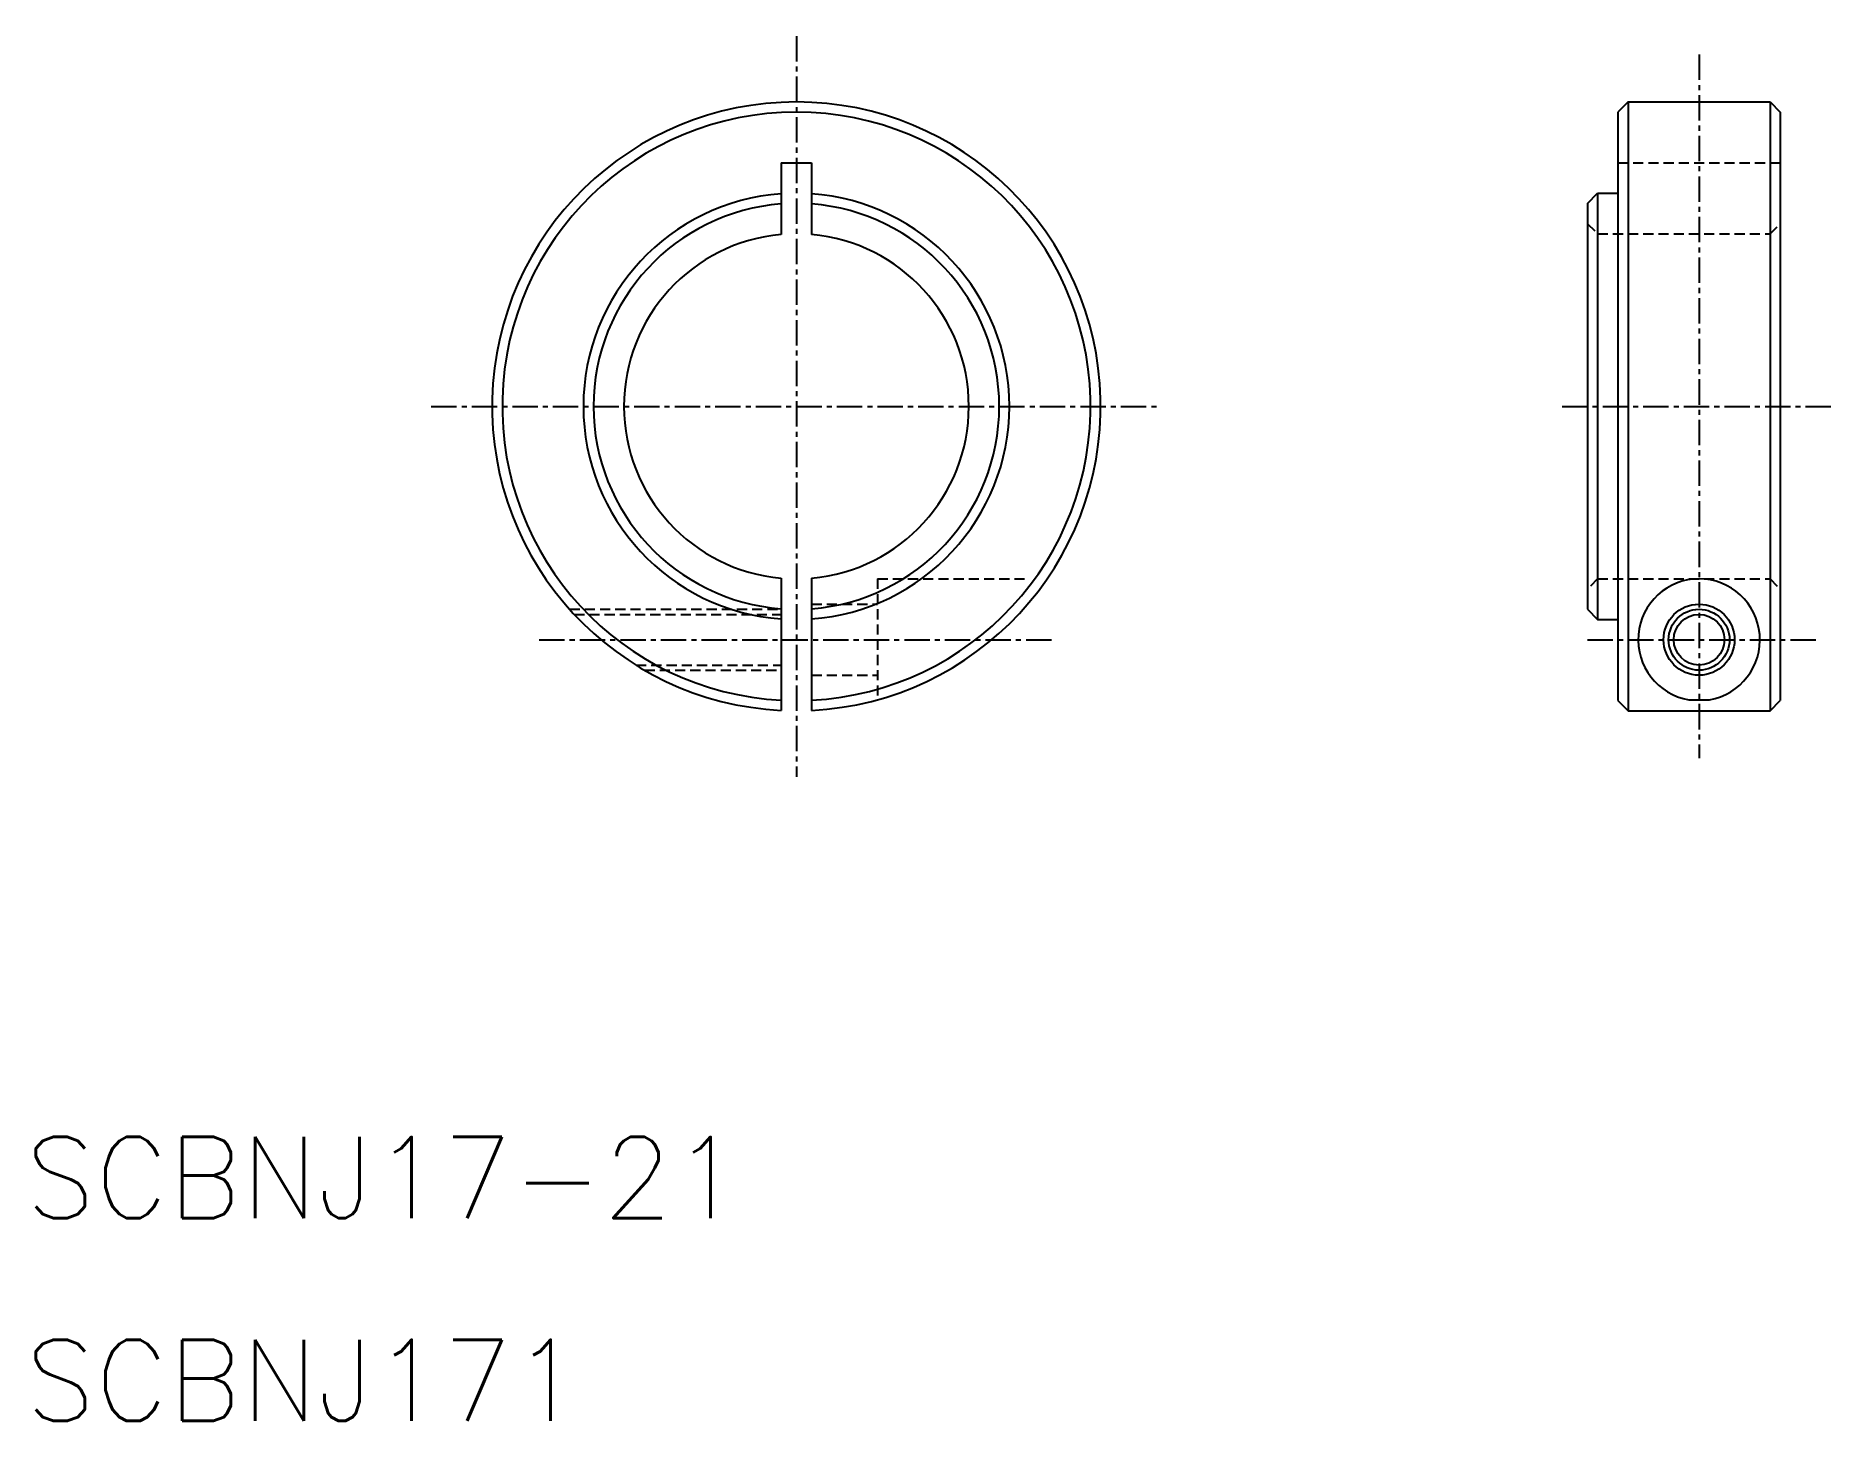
# Model space of a CAD drawing. Extents: x 10.5 to 99.3, y 10 to 78.2.
import ezdxf

# ---------------------------------------------------------------- set-up
doc = ezdxf.new("R2010")
doc.units = 0
doc.linetypes.add('CENTER', pattern=[2, 1.25, -0.25, 0.25, -0.25])
doc.linetypes.add('DASHED', pattern=[0.75, 0.5, -0.25])
doc.layers.get('0').update_dxf_attribs({"linetype": 'CONTINUOUS'})
doc.layers.add('CENTER', color=1, linetype='CENTER')
doc.styles.get("Standard").update_dxf_attribs({"font": 'txt.shx', "bigfont": 'bigfont.shx'})

msp = doc.modelspace()

# ---------------------------------------------------------------- linework, layer by layer
at = {"color": 7, "linetype": 'CONTINUOUS'}
for p, q in [((89, 75), (88.5, 74.5)), ((89, 75), (96, 75)), ((89, 75), (89, 45)), ((96, 75), (96.5, 74.5)), ((96, 75), (96, 45)), ((88.5, 74.5), (88.5, 45.5)), ((96.5, 74.5), (96.5, 45.5)), ((47.25, 72), (47.25, 68.467)), ((47.25, 72), (48.75, 72)), ((48.75, 72), (48.75, 68.467)), ((87, 70), (87.5, 70.5)), ((87.5, 70.5), (87.5, 49.5)), ((87.5, 70.5), (88.5, 70.5)), ((87, 70), (87, 50)), ((88.5, 60), (88.5, 60)), ((47.25, 51.533), (47.25, 45.019)), ((48.75, 51.533), (48.75, 45.019)), ((87, 50), (87.5, 49.5)), ((87.5, 49.5), (88.5, 49.5)), ((88.5, 45.5), (89, 45)), ((91.993, 45.543), (93.007, 45.543)), ((96, 45), (96.5, 45.5)), ((89, 45), (96, 45))]:
    msp.add_line(p, q, dxfattribs=at)
at = {"color": 3, "linetype": 'DASHED'}
for p, q in [((88.5, 72), (96.5, 72)), ((87, 69), (87.5, 68.5)), ((87.5, 68.5), (96, 68.5)), ((96, 68.5), (96.5, 69)), ((52, 51.5), (52, 45.543)), ((52, 51.5), (59.359, 51.5)), ((87.5, 51.5), (87, 51)), ((87.5, 51.5), (96, 51.5)), ((96, 51.5), (96.5, 51)), ((36.82, 50), (47.25, 50)), ((37.048, 49.75), (47.25, 49.75)), ((48.75, 50.25), (52, 50.25)), ((40.098, 47.25), (47.25, 47.25)), ((40.517, 47), (47.25, 47)), ((48.75, 46.75), (52, 46.75))]:
    msp.add_line(p, q, dxfattribs=at)
at = {"color": 7, "linetype": 'CONTINUOUS'}
for radius in [1.75, 1.25]:
    msp.add_circle((92.5, 48.5), radius, dxfattribs=at)
at = {"color": 3, "linetype": 'CONTINUOUS'}
msp.add_circle((92.5, 48.5), 1.5, dxfattribs=at)
at = {"color": 7, "linetype": 'CONTINUOUS'}
for centre, radius, start, end in [((48, 60), 15, 272.86598, 267.13402), ((48, 60), 14.5, 272.9649, 267.0351), ((48, 60), 10.5, 94.09604, 265.90396), ((48, 60), 10.5, 274.09604, 85.90396), ((48, 60), 10, 94.30122, 265.69878), ((48, 60), 10, 274.30122, 85.69878), ((48, 60), 8.5, 95.06209, 264.93791), ((48, 60), 8.5, 275.06209, 84.93791), ((92.5, 48.5), 3, 279.73147, 260.26853)]:
    msp.add_arc(centre, radius, start, end, dxfattribs=at)
at = {"layer": 'CENTER', "color": 1, "linetype": 'CENTER'}
for p, q in [((48, 78.25), (48, 41.75)), ((92.5, 77.333), (92.5, 42.667)), ((30, 60), (66, 60)), ((85.75, 60), (99.25, 60)), ((35.322, 48.5), (60.678, 48.5)), ((87, 48.5), (98.5, 48.5))]:
    msp.add_line(p, q, dxfattribs=at)

# ---------------------------------------------------------------- texts
at = {"color": 7, "linetype": 'CONTINUOUS'}
for s, p in [('SCBNJ17-21', (10, 20)), ('SCBNJ171', (10, 10))]:
    msp.add_text(s, height=4, dxfattribs=at).set_placement(p)

doc.saveas('drawing.dxf')
